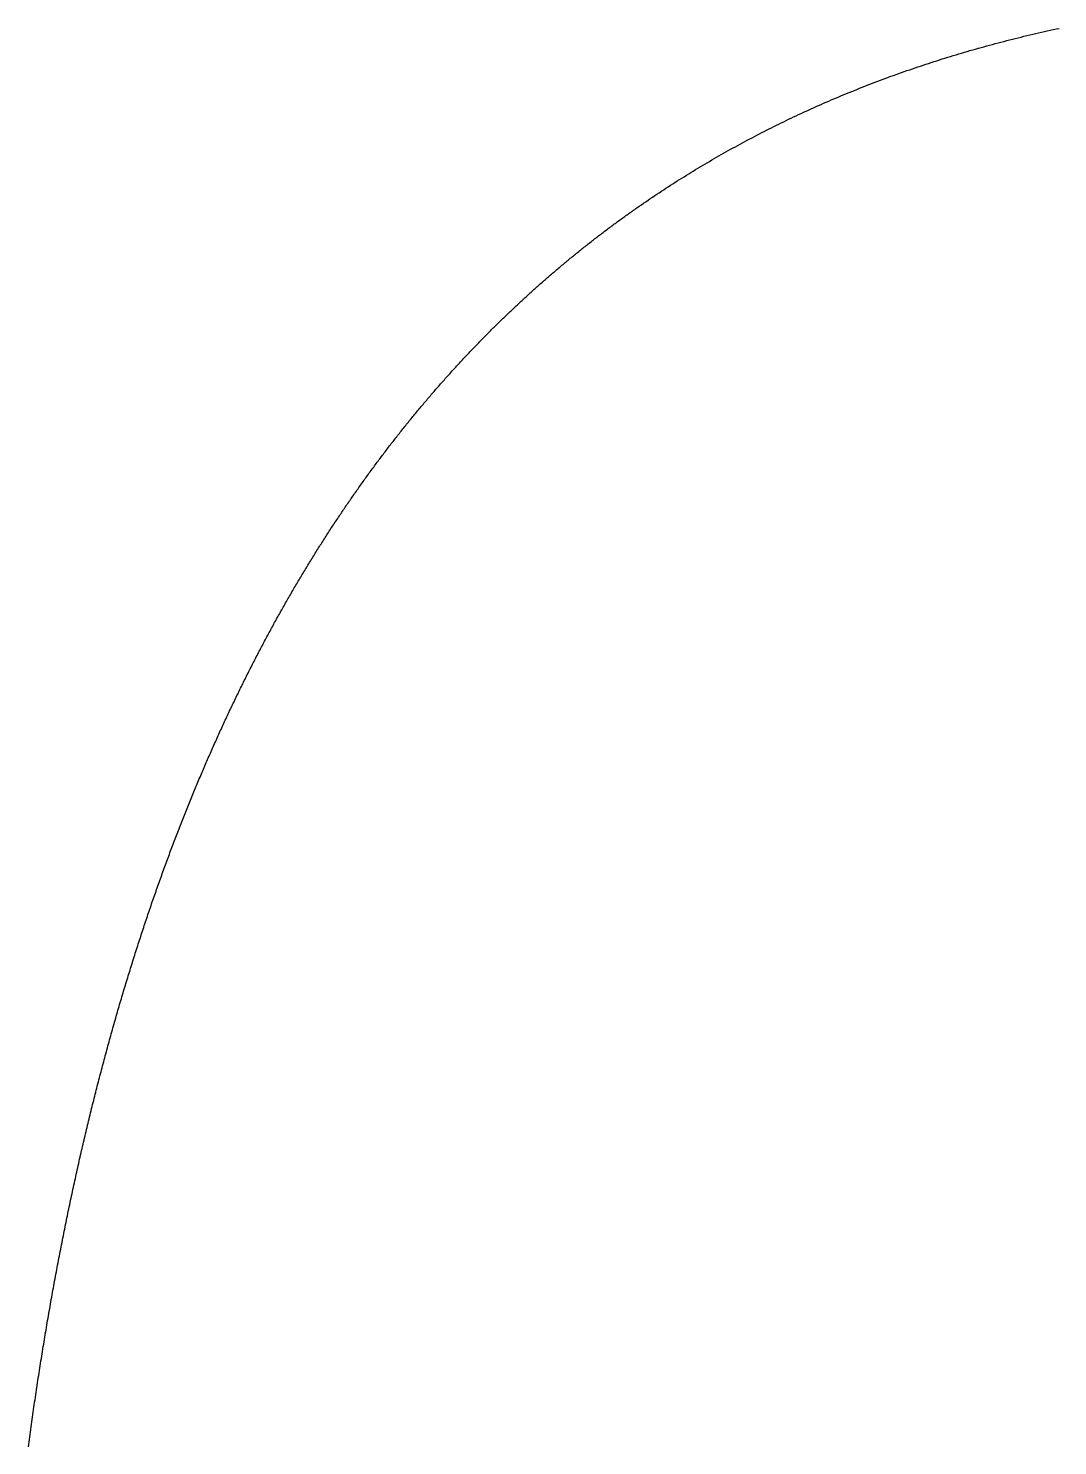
# Model space of a CAD drawing. Extents: x -14 to 314, y -178 to 13.
# Drawn here: x -13.77 to -1.62, y -130.62 to -113.89 of the extents above; entities that cross this region are included whole.
import ezdxf

# ---------------------------------------------------------------- set-up
doc = ezdxf.new("R2010")
doc.units = 0
doc.layers.add('BLACK', color=7, linetype='CONTINUOUS')

msp = doc.modelspace()

# ---------------------------------------------------------------- linework, layer by layer
at = {"layer": 'BLACK', "linetype": 'CONTINUOUS'}
for p, q in [((-1.779704, -113.927775), (-1.745046, -113.920024)), ((-1.745046, -113.920024), (-1.710324, -113.912339)), ((-1.710324, -113.912339), (-1.675536, -113.904722)), ((-1.675536, -113.904722), (-1.640682, -113.897173)), ((-1.640682, -113.897173), (-1.605763, -113.889692)), ((-2.459414, -114.096855), (-2.426026, -114.087769)), ((-2.426026, -114.087769), (-2.392577, -114.07875)), ((-2.392577, -114.07875), (-2.359065, -114.069797)), ((-2.359065, -114.069797), (-2.325491, -114.060911)), ((-2.325491, -114.060911), (-2.291854, -114.05209)), ((-2.291854, -114.05209), (-2.258155, -114.043336)), ((-2.258155, -114.043336), (-2.224393, -114.034648)), ((-2.224393, -114.034648), (-2.190568, -114.026027)), ((-2.190568, -114.026027), (-2.15668, -114.017472)), ((-2.15668, -114.017472), (-2.122729, -114.008983)), ((-2.122729, -114.008983), (-2.088714, -114.000561)), ((-2.088714, -114.000561), (-2.054636, -113.992206)), ((-2.054636, -113.992206), (-2.020494, -113.983918)), ((-2.020494, -113.983918), (-1.986289, -113.975697)), ((-1.986289, -113.975697), (-1.952019, -113.967542)), ((-1.952019, -113.967542), (-1.917685, -113.959454)), ((-1.917685, -113.959454), (-1.883287, -113.951434)), ((-1.883287, -113.951434), (-1.848824, -113.94348)), ((-1.848824, -113.94348), (-1.814296, -113.935594)), ((-1.814296, -113.935594), (-1.779704, -113.927775)), ((-3.017678, -114.261357), (-2.98532, -114.251157)), ((-2.98532, -114.251157), (-2.952903, -114.241022)), ((-2.952903, -114.241022), (-2.920425, -114.230952)), ((-2.920425, -114.230952), (-2.887889, -114.220948)), ((-2.887889, -114.220948), (-2.855292, -114.211009)), ((-2.855292, -114.211009), (-2.822636, -114.201135)), ((-2.822636, -114.201135), (-2.789919, -114.191327)), ((-2.789919, -114.191327), (-2.757142, -114.181584)), ((-2.757142, -114.181584), (-2.724305, -114.171907)), ((-2.724305, -114.171907), (-2.691407, -114.162296)), ((-2.691407, -114.162296), (-2.658449, -114.15275)), ((-2.658449, -114.15275), (-2.625429, -114.143269)), ((-2.625429, -114.143269), (-2.592349, -114.133855)), ((-2.592349, -114.133855), (-2.559207, -114.124506)), ((-2.559207, -114.124506), (-2.526005, -114.115223)), ((-2.526005, -114.115223), (-2.49274, -114.106006)), ((-2.49274, -114.106006), (-2.459414, -114.096855)), ((-3.527464, -114.43339), (-3.496034, -114.422152)), ((-3.496034, -114.422152), (-3.464548, -114.410979)), ((-3.464548, -114.410979), (-3.433005, -114.39987)), ((-3.433005, -114.39987), (-3.401405, -114.388826)), ((-3.401405, -114.388826), (-3.369747, -114.377847)), ((-3.369747, -114.377847), (-3.338031, -114.366933)), ((-3.338031, -114.366933), (-3.306258, -114.356083)), ((-3.306258, -114.356083), (-3.274427, -114.345298)), ((-3.274427, -114.345298), (-3.242538, -114.334578)), ((-3.242538, -114.334578), (-3.210591, -114.323923)), ((-3.210591, -114.323923), (-3.178585, -114.313333)), ((-3.178585, -114.313333), (-3.146521, -114.302808)), ((-3.146521, -114.302808), (-3.114399, -114.292347)), ((-3.114399, -114.292347), (-3.082218, -114.281952)), ((-3.082218, -114.281952), (-3.049978, -114.271622)), ((-3.049978, -114.271622), (-3.017678, -114.261357)), ((-3.961569, -114.597485), (-3.930922, -114.585346)), ((-3.930922, -114.585346), (-3.900221, -114.573271)), ((-3.900221, -114.573271), (-3.869465, -114.56126)), ((-3.869465, -114.56126), (-3.838653, -114.549313)), ((-3.838653, -114.549313), (-3.807786, -114.537431)), ((-3.807786, -114.537431), (-3.776863, -114.525613)), ((-3.776863, -114.525613), (-3.745884, -114.51386)), ((-3.745884, -114.51386), (-3.71485, -114.502171)), ((-3.71485, -114.502171), (-3.68376, -114.490546)), ((-3.68376, -114.490546), (-3.652613, -114.478986)), ((-3.652613, -114.478986), (-3.621411, -114.46749)), ((-3.621411, -114.46749), (-3.590152, -114.456059)), ((-3.590152, -114.456059), (-3.558836, -114.444692)), ((-3.558836, -114.444692), (-3.527464, -114.43339)), ((-4.355027, -114.761139), (-4.325084, -114.748165)), ((-4.325084, -114.748165), (-4.295087, -114.735256)), ((-4.295087, -114.735256), (-4.265037, -114.722411)), ((-4.265037, -114.722411), (-4.234933, -114.709629)), ((-4.234933, -114.709629), (-4.204776, -114.696912)), ((-4.204776, -114.696912), (-4.174564, -114.684259)), ((-4.174564, -114.684259), (-4.144299, -114.67167)), ((-4.144299, -114.67167), (-4.11398, -114.659146)), ((-4.11398, -114.659146), (-4.083607, -114.646685)), ((-4.083607, -114.646685), (-4.053179, -114.634289)), ((-4.053179, -114.634289), (-4.022697, -114.621957)), ((-4.022697, -114.621957), (-3.99216, -114.609689)), ((-3.99216, -114.609689), (-3.961569, -114.597485)), ((-4.739505, -114.93563), (-4.710242, -114.921823)), ((-4.710242, -114.921823), (-4.680928, -114.90808)), ((-4.680928, -114.90808), (-4.651562, -114.894401)), ((-4.651562, -114.894401), (-4.622144, -114.880786)), ((-4.622144, -114.880786), (-4.592674, -114.867236)), ((-4.592674, -114.867236), (-4.563152, -114.853749)), ((-4.563152, -114.853749), (-4.533577, -114.840327)), ((-4.533577, -114.840327), (-4.503951, -114.826969)), ((-4.503951, -114.826969), (-4.474271, -114.813675)), ((-4.474271, -114.813675), (-4.44454, -114.800445)), ((-4.44454, -114.800445), (-4.414755, -114.787279)), ((-4.414755, -114.787279), (-4.384918, -114.774177)), ((-4.384918, -114.774177), (-4.355027, -114.761139)), ((-5.086679, -115.106318), (-5.058026, -115.09174)), ((-5.058026, -115.09174), (-5.029323, -115.077228)), ((-5.029323, -115.077228), (-5.000569, -115.062779)), ((-5.000569, -115.062779), (-4.971765, -115.048395)), ((-4.971765, -115.048395), (-4.942911, -115.034074)), ((-4.942911, -115.034074), (-4.914006, -115.019818)), ((-4.914006, -115.019818), (-4.88505, -115.005626)), ((-4.88505, -115.005626), (-4.856043, -114.991499)), ((-4.856043, -114.991499), (-4.826985, -114.977435)), ((-4.826985, -114.977435), (-4.797877, -114.963436)), ((-4.797877, -114.963436), (-4.768717, -114.949501)), ((-4.768717, -114.949501), (-4.739505, -114.93563)), ((-5.398588, -115.270912), (-5.370478, -115.255627)), ((-5.370478, -115.255627), (-5.34232, -115.240406)), ((-5.34232, -115.240406), (-5.314113, -115.22525)), ((-5.314113, -115.22525), (-5.285857, -115.210158)), ((-5.285857, -115.210158), (-5.257552, -115.195131)), ((-5.257552, -115.195131), (-5.229197, -115.180168)), ((-5.229197, -115.180168), (-5.200793, -115.165269)), ((-5.200793, -115.165269), (-5.172339, -115.150435)), ((-5.172339, -115.150435), (-5.143835, -115.135665)), ((-5.143835, -115.135665), (-5.115282, -115.120959)), ((-5.115282, -115.120959), (-5.086679, -115.106318)), ((-5.704595, -115.443314), (-5.677016, -115.427317)), ((-5.677016, -115.427317), (-5.64939, -115.411385)), ((-5.64939, -115.411385), (-5.621715, -115.395519)), ((-5.621715, -115.395519), (-5.593993, -115.379716)), ((-5.593993, -115.379716), (-5.566223, -115.363979)), ((-5.566223, -115.363979), (-5.538405, -115.348306)), ((-5.538405, -115.348306), (-5.510538, -115.332698)), ((-5.510538, -115.332698), (-5.482623, -115.317155)), ((-5.482623, -115.317155), (-5.45466, -115.301676)), ((-5.45466, -115.301676), (-5.426648, -115.286262)), ((-5.426648, -115.286262), (-5.398588, -115.270912)), ((-5.977786, -115.606854), (-5.950678, -115.590206)), ((-5.950678, -115.590206), (-5.923523, -115.573625)), ((-5.923523, -115.573625), (-5.896322, -115.557108)), ((-5.896322, -115.557108), (-5.869074, -115.540657)), ((-5.869074, -115.540657), (-5.841778, -115.52427)), ((-5.841778, -115.52427), (-5.814436, -115.507949)), ((-5.814436, -115.507949), (-5.787047, -115.491693)), ((-5.787047, -115.491693), (-5.759611, -115.475501)), ((-5.759611, -115.475501), (-5.732127, -115.459375)), ((-5.732127, -115.459375), (-5.704595, -115.443314)), ((-6.246322, -115.776923), (-6.219675, -115.759621)), ((-6.219675, -115.759621), (-6.192982, -115.742384)), ((-6.192982, -115.742384), (-6.166244, -115.725214)), ((-6.166244, -115.725214), (-6.139459, -115.708109)), ((-6.139459, -115.708109), (-6.112629, -115.691069)), ((-6.112629, -115.691069), (-6.085753, -115.674095)), ((-6.085753, -115.674095), (-6.058831, -115.657187)), ((-6.058831, -115.657187), (-6.031862, -115.640344)), ((-6.031862, -115.640344), (-6.004847, -115.623566)), ((-6.004847, -115.623566), (-5.977786, -115.606854)), ((-6.484106, -115.935609), (-6.457865, -115.917713)), ((-6.457865, -115.917713), (-6.43158, -115.899883)), ((-6.43158, -115.899883), (-6.40525, -115.882119)), ((-6.40525, -115.882119), (-6.378875, -115.864421)), ((-6.378875, -115.864421), (-6.352455, -115.84679)), ((-6.352455, -115.84679), (-6.32599, -115.829224)), ((-6.32599, -115.829224), (-6.299479, -115.811724)), ((-6.299479, -115.811724), (-6.272923, -115.794291)), ((-6.272923, -115.794291), (-6.246322, -115.776923)), ((-6.718266, -116.099668), (-6.705351, -116.090412)), ((-6.705351, -116.090412), (-6.692425, -116.081173)), ((-6.692425, -116.081173), (-6.679488, -116.07195)), ((-6.679488, -116.07195), (-6.66654, -116.062744)), ((-6.66654, -116.062744), (-6.653581, -116.053555)), ((-6.653581, -116.053555), (-6.640611, -116.044382)), ((-6.640611, -116.044382), (-6.62763, -116.035226)), ((-6.62763, -116.035226), (-6.614638, -116.026087)), ((-6.614638, -116.026087), (-6.601635, -116.016964)), ((-6.601635, -116.016964), (-6.58862, -116.007858)), ((-6.58862, -116.007858), (-6.562559, -115.989696)), ((-6.562559, -115.989696), (-6.536452, -115.971601)), ((-6.536452, -115.971601), (-6.510301, -115.953572)), ((-6.510301, -115.953572), (-6.484106, -115.935609)), ((-6.948865, -116.269148), (-6.936146, -116.25959)), ((-6.936146, -116.25959), (-6.923417, -116.250048)), ((-6.923417, -116.250048), (-6.910676, -116.240523)), ((-6.910676, -116.240523), (-6.897925, -116.231015)), ((-6.897925, -116.231015), (-6.885163, -116.221524)), ((-6.885163, -116.221524), (-6.87239, -116.212049)), ((-6.87239, -116.212049), (-6.859607, -116.202592)), ((-6.859607, -116.202592), (-6.846812, -116.193151)), ((-6.846812, -116.193151), (-6.834007, -116.183727)), ((-6.834007, -116.183727), (-6.82119, -116.17432)), ((-6.82119, -116.17432), (-6.808363, -116.16493)), ((-6.808363, -116.16493), (-6.795525, -116.155557)), ((-6.795525, -116.155557), (-6.782676, -116.1462)), ((-6.782676, -116.1462), (-6.769816, -116.13686)), ((-6.769816, -116.13686), (-6.756945, -116.127537)), ((-6.756945, -116.127537), (-6.744063, -116.118231)), ((-6.744063, -116.118231), (-6.73117, -116.108941)), ((-6.73117, -116.108941), (-6.718266, -116.099668)), ((-7.163436, -116.43424), (-7.1509, -116.424392)), ((-7.1509, -116.424392), (-7.138353, -116.414562)), ((-7.138353, -116.414562), (-7.125795, -116.404749)), ((-7.125795, -116.404749), (-7.113227, -116.394953)), ((-7.113227, -116.394953), (-7.100648, -116.385173)), ((-7.100648, -116.385173), (-7.088059, -116.375411)), ((-7.088059, -116.375411), (-7.075458, -116.365666)), ((-7.075458, -116.365666), (-7.062847, -116.355938)), ((-7.062847, -116.355938), (-7.050226, -116.346227)), ((-7.050226, -116.346227), (-7.037593, -116.336533)), ((-7.037593, -116.336533), (-7.02495, -116.326856)), ((-7.02495, -116.326856), (-7.012296, -116.317196)), ((-7.012296, -116.317196), (-6.999631, -116.307552)), ((-6.999631, -116.307552), (-6.986956, -116.297926)), ((-6.986956, -116.297926), (-6.97427, -116.288316)), ((-6.97427, -116.288316), (-6.961573, -116.278724)), ((-6.961573, -116.278724), (-6.948865, -116.269148)), ((-7.37493, -116.604265), (-7.362574, -116.594126)), ((-7.362574, -116.594126), (-7.350206, -116.584004)), ((-7.350206, -116.584004), (-7.337829, -116.5739)), ((-7.337829, -116.5739), (-7.325441, -116.563812)), ((-7.325441, -116.563812), (-7.313043, -116.553742)), ((-7.313043, -116.553742), (-7.300634, -116.543689)), ((-7.300634, -116.543689), (-7.288214, -116.533654)), ((-7.288214, -116.533654), (-7.275784, -116.523635)), ((-7.275784, -116.523635), (-7.263343, -116.513634)), ((-7.263343, -116.513634), (-7.250892, -116.503649)), ((-7.250892, -116.503649), (-7.23843, -116.493682)), ((-7.23843, -116.493682), (-7.225957, -116.483732)), ((-7.225957, -116.483732), (-7.213475, -116.4738)), ((-7.213475, -116.4738), (-7.200981, -116.463884)), ((-7.200981, -116.463884), (-7.188477, -116.453985)), ((-7.188477, -116.453985), (-7.175961, -116.444104)), ((-7.175961, -116.444104), (-7.163436, -116.43424)), ((-7.57121, -116.768845), (-7.559021, -116.758428)), ((-7.559021, -116.758428), (-7.546821, -116.748029)), ((-7.546821, -116.748029), (-7.534611, -116.737647)), ((-7.534611, -116.737647), (-7.52239, -116.727283)), ((-7.52239, -116.727283), (-7.51016, -116.716936)), ((-7.51016, -116.716936), (-7.497918, -116.706606)), ((-7.497918, -116.706606), (-7.485666, -116.696294)), ((-7.485666, -116.696294), (-7.473404, -116.685999)), ((-7.473404, -116.685999), (-7.461131, -116.675722)), ((-7.461131, -116.675722), (-7.448848, -116.665462)), ((-7.448848, -116.665462), (-7.436555, -116.655219)), ((-7.436555, -116.655219), (-7.424251, -116.644994)), ((-7.424251, -116.644994), (-7.411936, -116.634786)), ((-7.411936, -116.634786), (-7.399611, -116.624595)), ((-7.399611, -116.624595), (-7.387276, -116.614421)), ((-7.387276, -116.614421), (-7.37493, -116.604265)), ((-7.764836, -116.937893), (-7.752812, -116.927196)), ((-7.752812, -116.927196), (-7.740777, -116.916516)), ((-7.740777, -116.916516), (-7.728733, -116.905854)), ((-7.728733, -116.905854), (-7.716677, -116.895209)), ((-7.716677, -116.895209), (-7.704612, -116.884583)), ((-7.704612, -116.884583), (-7.692536, -116.873973)), ((-7.692536, -116.873973), (-7.68045, -116.863382)), ((-7.68045, -116.863382), (-7.668353, -116.852807)), ((-7.668353, -116.852807), (-7.656247, -116.842251)), ((-7.656247, -116.842251), (-7.644129, -116.831712)), ((-7.644129, -116.831712), (-7.632002, -116.82119)), ((-7.632002, -116.82119), (-7.619864, -116.810686)), ((-7.619864, -116.810686), (-7.607717, -116.8002)), ((-7.607717, -116.8002), (-7.595558, -116.78973)), ((-7.595558, -116.78973), (-7.58339, -116.779279)), ((-7.58339, -116.779279), (-7.57121, -116.768845)), ((-7.955838, -117.111462), (-7.943978, -117.100481)), ((-7.943978, -117.100481), (-7.932106, -117.089517)), ((-7.932106, -117.089517), (-7.920224, -117.078572)), ((-7.920224, -117.078572), (-7.908332, -117.067643)), ((-7.908332, -117.067643), (-7.896431, -117.056733)), ((-7.896431, -117.056733), (-7.884518, -117.045841)), ((-7.884518, -117.045841), (-7.872596, -117.034966)), ((-7.872596, -117.034966), (-7.860663, -117.024109)), ((-7.860663, -117.024109), (-7.848721, -117.013271)), ((-7.848721, -117.013271), (-7.836768, -117.002449)), ((-7.836768, -117.002449), (-7.824805, -116.991646)), ((-7.824805, -116.991646), (-7.812832, -116.98086)), ((-7.812832, -116.98086), (-7.800849, -116.970092)), ((-7.800849, -116.970092), (-7.788854, -116.959341)), ((-7.788854, -116.959341), (-7.776851, -116.948609)), ((-7.776851, -116.948609), (-7.764836, -116.937893)), ((-8.132545, -117.27834), (-8.120835, -117.267088)), ((-8.120835, -117.267088), (-8.109116, -117.255855)), ((-8.109116, -117.255855), (-8.097385, -117.24464)), ((-8.097385, -117.24464), (-8.085645, -117.233443)), ((-8.085645, -117.233443), (-8.073895, -117.222264)), ((-8.073895, -117.222264), (-8.062135, -117.211103)), ((-8.062135, -117.211103), (-8.050364, -117.19996)), ((-8.050364, -117.19996), (-8.038584, -117.188835)), ((-8.038584, -117.188835), (-8.026794, -117.177728)), ((-8.026794, -117.177728), (-8.014993, -117.166639)), ((-8.014993, -117.166639), (-8.003182, -117.155568)), ((-8.003182, -117.155568), (-7.991362, -117.144515)), ((-7.991362, -117.144515), (-7.979531, -117.133479)), ((-7.979531, -117.133479), (-7.96769, -117.122462)), ((-7.96769, -117.122462), (-7.955838, -117.111462)), ((-8.295432, -117.437763), (-8.283861, -117.426257)), ((-8.283861, -117.426257), (-8.272282, -117.41477)), ((-8.272282, -117.41477), (-8.260692, -117.4033)), ((-8.260692, -117.4033), (-8.249093, -117.391849)), ((-8.249093, -117.391849), (-8.237482, -117.380416)), ((-8.237482, -117.380416), (-8.225863, -117.369002)), ((-8.225863, -117.369002), (-8.214233, -117.357605)), ((-8.214233, -117.357605), (-8.202594, -117.346227)), ((-8.202594, -117.346227), (-8.190944, -117.334867)), ((-8.190944, -117.334867), (-8.179284, -117.323526)), ((-8.179284, -117.323526), (-8.167614, -117.312201)), ((-8.167614, -117.312201), (-8.155935, -117.300896)), ((-8.155935, -117.300896), (-8.144245, -117.289608)), ((-8.144245, -117.289608), (-8.132545, -117.27834)), ((-8.467784, -117.612556), (-8.456364, -117.600775)), ((-8.456364, -117.600775), (-8.444933, -117.589011)), ((-8.444933, -117.589011), (-8.433493, -117.577266)), ((-8.433493, -117.577266), (-8.422042, -117.565539)), ((-8.422042, -117.565539), (-8.410582, -117.553832)), ((-8.410582, -117.553832), (-8.399111, -117.542141)), ((-8.399111, -117.542141), (-8.387631, -117.530471)), ((-8.387631, -117.530471), (-8.37614, -117.518817)), ((-8.37614, -117.518817), (-8.364641, -117.507184)), ((-8.364641, -117.507184), (-8.35313, -117.495567)), ((-8.35313, -117.495567), (-8.341611, -117.48397)), ((-8.341611, -117.48397), (-8.33008, -117.47239)), ((-8.33008, -117.47239), (-8.318541, -117.46083)), ((-8.318541, -117.46083), (-8.306991, -117.449287)), ((-8.306991, -117.449287), (-8.295432, -117.437763)), ((-8.626639, -117.77946), (-8.615357, -117.767418)), ((-8.615357, -117.767418), (-8.604063, -117.755393)), ((-8.604063, -117.755393), (-8.592762, -117.743388)), ((-8.592762, -117.743388), (-8.581449, -117.7314)), ((-8.581449, -117.7314), (-8.570127, -117.719433)), ((-8.570127, -117.719433), (-8.558795, -117.707482)), ((-8.558795, -117.707482), (-8.547454, -117.695552)), ((-8.547454, -117.695552), (-8.536101, -117.683639)), ((-8.536101, -117.683639), (-8.524741, -117.671746)), ((-8.524741, -117.671746), (-8.513368, -117.65987)), ((-8.513368, -117.65987), (-8.501988, -117.648015)), ((-8.501988, -117.648015), (-8.490596, -117.636176)), ((-8.490596, -117.636176), (-8.479196, -117.624358)), ((-8.479196, -117.624358), (-8.467784, -117.612556)), ((-8.772422, -117.937738), (-8.761266, -117.925448)), ((-8.761266, -117.925448), (-8.750102, -117.913179)), ((-8.750102, -117.913179), (-8.738926, -117.900928)), ((-8.738926, -117.900928), (-8.727742, -117.888697)), ((-8.727742, -117.888697), (-8.716547, -117.876483)), ((-8.716547, -117.876483), (-8.705344, -117.86429)), ((-8.705344, -117.86429), (-8.694129, -117.852115)), ((-8.694129, -117.852115), (-8.682906, -117.839959)), ((-8.682906, -117.839959), (-8.671671, -117.827821)), ((-8.671671, -117.827821), (-8.660429, -117.815704)), ((-8.660429, -117.815704), (-8.649175, -117.803603)), ((-8.649175, -117.803603), (-8.637912, -117.791523)), ((-8.637912, -117.791523), (-8.626639, -117.77946)), ((-8.92757, -118.111781), (-8.916551, -118.099224)), ((-8.916551, -118.099224), (-8.905523, -118.086688)), ((-8.905523, -118.086688), (-8.894484, -118.074169)), ((-8.894484, -118.074169), (-8.883437, -118.061672)), ((-8.883437, -118.061672), (-8.872379, -118.049191)), ((-8.872379, -118.049191), (-8.861312, -118.036732)), ((-8.861312, -118.036732), (-8.850234, -118.02429)), ((-8.850234, -118.02429), (-8.839148, -118.011869)), ((-8.839148, -118.011869), (-8.828051, -117.999465)), ((-8.828051, -117.999465), (-8.816945, -117.987082)), ((-8.816945, -117.987082), (-8.805828, -117.974717)), ((-8.805828, -117.974717), (-8.794703, -117.962372)), ((-8.794703, -117.962372), (-8.783567, -117.950044)), ((-8.783567, -117.950044), (-8.772422, -117.937738)), ((-9.069927, -118.276769), (-9.059036, -118.263962)), ((-9.059036, -118.263962), (-9.048133, -118.251173)), ((-9.048133, -118.251173), (-9.037222, -118.238405)), ((-9.037222, -118.238405), (-9.0263, -118.225654)), ((-9.0263, -118.225654), (-9.015369, -118.212925)), ((-9.015369, -118.212925), (-9.004427, -118.200213)), ((-9.004427, -118.200213), (-8.993478, -118.187523)), ((-8.993478, -118.187523), (-8.982517, -118.17485)), ((-8.982517, -118.17485), (-8.971547, -118.162198)), ((-8.971547, -118.162198), (-8.960567, -118.149564)), ((-8.960567, -118.149564), (-8.949578, -118.136951)), ((-8.949578, -118.136951), (-8.938578, -118.124356)), ((-8.938578, -118.124356), (-8.92757, -118.111781)), ((-9.210647, -118.445052), (-9.19988, -118.431988)), ((-9.19988, -118.431988), (-9.189104, -118.418946)), ((-9.189104, -118.418946), (-9.178318, -118.405922)), ((-9.178318, -118.405922), (-9.167523, -118.39292)), ((-9.167523, -118.39292), (-9.156717, -118.379935)), ((-9.156717, -118.379935), (-9.145903, -118.366971)), ((-9.145903, -118.366971), (-9.135078, -118.354026)), ((-9.135078, -118.354026), (-9.124244, -118.341102)), ((-9.124244, -118.341102), (-9.1134, -118.328195)), ((-9.1134, -118.328195), (-9.102547, -118.31531)), ((-9.102547, -118.31531), (-9.091683, -118.302443)), ((-9.091683, -118.302443), (-9.080811, -118.289597)), ((-9.080811, -118.289597), (-9.069927, -118.276769)), ((-9.349731, -118.616668), (-9.339091, -118.603349)), ((-9.339091, -118.603349), (-9.32844, -118.590047)), ((-9.32844, -118.590047), (-9.31778, -118.576767)), ((-9.31778, -118.576767), (-9.30711, -118.563505)), ((-9.30711, -118.563505), (-9.296431, -118.550265)), ((-9.296431, -118.550265), (-9.285741, -118.537043)), ((-9.285741, -118.537043), (-9.275043, -118.523843)), ((-9.275043, -118.523843), (-9.264334, -118.51066)), ((-9.264334, -118.51066), (-9.253616, -118.4975)), ((-9.253616, -118.4975), (-9.242888, -118.484357)), ((-9.242888, -118.484357), (-9.232151, -118.471236)), ((-9.232151, -118.471236), (-9.221403, -118.458133)), ((-9.221403, -118.458133), (-9.210647, -118.445052)), ((-9.47667, -118.778082), (-9.466146, -118.764521)), ((-9.466146, -118.764521), (-9.45561, -118.750978)), ((-9.45561, -118.750978), (-9.445067, -118.737458)), ((-9.445067, -118.737458), (-9.434512, -118.723955)), ((-9.434512, -118.723955), (-9.423949, -118.710475)), ((-9.423949, -118.710475), (-9.413374, -118.697013)), ((-9.413374, -118.697013), (-9.402792, -118.683573)), ((-9.402792, -118.683573), (-9.392199, -118.670151)), ((-9.392199, -118.670151), (-9.381597, -118.656752)), ((-9.381597, -118.656752), (-9.370984, -118.64337)), ((-9.370984, -118.64337), (-9.360363, -118.63001)), ((-9.360363, -118.63001), (-9.349731, -118.616668)), ((-9.602223, -118.942409), (-9.591814, -118.928604)), ((-9.591814, -118.928604), (-9.581394, -118.914817)), ((-9.581394, -118.914817), (-9.570966, -118.901053)), ((-9.570966, -118.901053), (-9.560526, -118.887307)), ((-9.560526, -118.887307), (-9.550079, -118.873584)), ((-9.550079, -118.873584), (-9.53962, -118.859879)), ((-9.53962, -118.859879), (-9.529153, -118.846196)), ((-9.529153, -118.846196), (-9.518675, -118.832532)), ((-9.518675, -118.832532), (-9.508189, -118.81889)), ((-9.508189, -118.81889), (-9.497692, -118.805266)), ((-9.497692, -118.805266), (-9.487187, -118.791665)), ((-9.487187, -118.791665), (-9.47667, -118.778082)), ((-9.726389, -119.109685), (-9.716096, -119.095633)), ((-9.716096, -119.095633), (-9.705791, -119.081599)), ((-9.705791, -119.081599), (-9.695479, -119.067589)), ((-9.695479, -119.067589), (-9.685154, -119.053596)), ((-9.685154, -119.053596), (-9.674823, -119.039627)), ((-9.674823, -119.039627), (-9.664479, -119.025676)), ((-9.664479, -119.025676), (-9.654128, -119.011748)), ((-9.654128, -119.011748), (-9.643766, -118.997838)), ((-9.643766, -118.997838), (-9.633395, -118.983951)), ((-9.633395, -118.983951), (-9.623013, -118.970082)), ((-9.623013, -118.970082), (-9.612624, -118.956237)), ((-9.612624, -118.956237), (-9.602223, -118.942409)), ((-9.84917, -119.279947), (-9.838993, -119.265645)), ((-9.838993, -119.265645), (-9.828803, -119.251361)), ((-9.828803, -119.251361), (-9.818606, -119.237101)), ((-9.818606, -119.237101), (-9.808397, -119.222859)), ((-9.808397, -119.222859), (-9.798181, -119.208641)), ((-9.798181, -119.208641), (-9.787953, -119.194441)), ((-9.787953, -119.194441), (-9.777717, -119.180264)), ((-9.777717, -119.180264), (-9.76747, -119.166106)), ((-9.76747, -119.166106), (-9.757215, -119.151971)), ((-9.757215, -119.151971), (-9.746949, -119.137854)), ((-9.746949, -119.137854), (-9.736675, -119.12376)), ((-9.736675, -119.12376), (-9.726389, -119.109685)), ((-9.970566, -119.453233), (-9.960503, -119.438678)), ((-9.960503, -119.438678), (-9.950429, -119.42414)), ((-9.950429, -119.42414), (-9.940348, -119.409628)), ((-9.940348, -119.409628), (-9.930255, -119.395133)), ((-9.930255, -119.395133), (-9.920154, -119.380662)), ((-9.920154, -119.380662), (-9.910041, -119.36621)), ((-9.910041, -119.36621), (-9.899921, -119.351782)), ((-9.899921, -119.351782), (-9.889789, -119.337371)), ((-9.889789, -119.337371), (-9.87965, -119.322985)), ((-9.87965, -119.322985), (-9.869499, -119.308617)), ((-9.869499, -119.308617), (-9.859341, -119.294273)), ((-9.859341, -119.294273), (-9.84917, -119.279947)), ((-10.080627, -119.614769), (-10.070669, -119.599975)), ((-10.070669, -119.599975), (-10.060703, -119.585206)), ((-10.060703, -119.585206), (-10.050725, -119.570455)), ((-10.050725, -119.570455), (-10.04074, -119.555729)), ((-10.04074, -119.555729), (-10.030743, -119.541022)), ((-10.030743, -119.541022), (-10.020739, -119.526338)), ((-10.020739, -119.526338), (-10.010722, -119.511673)), ((-10.010722, -119.511673), (-10.000699, -119.497033)), ((-10.000699, -119.497033), (-9.990663, -119.482411)), ((-9.990663, -119.482411), (-9.98062, -119.467813)), ((-9.98062, -119.467813), (-9.970566, -119.453233)), ((-10.189519, -119.778904), (-10.179669, -119.763876)), ((-10.179669, -119.763876), (-10.169807, -119.748866)), ((-10.169807, -119.748866), (-10.159938, -119.733881)), ((-10.159938, -119.733881), (-10.150056, -119.718915)), ((-10.150056, -119.718915), (-10.140168, -119.703973)), ((-10.140168, -119.703973), (-10.130267, -119.68905)), ((-10.130267, -119.68905), (-10.120359, -119.674152)), ((-10.120359, -119.674152), (-10.11044, -119.659272)), ((-10.11044, -119.659272), (-10.100512, -119.644417)), ((-10.100512, -119.644417), (-10.090573, -119.629581)), ((-10.090573, -119.629581), (-10.080627, -119.614769)), ((-10.297243, -119.945677), (-10.287497, -119.930405)), ((-10.287497, -119.930405), (-10.277744, -119.915158)), ((-10.277744, -119.915158), (-10.267979, -119.899929)), ((-10.267979, -119.899929), (-10.258207, -119.884726)), ((-10.258207, -119.884726), (-10.248422, -119.869542)), ((-10.248422, -119.869542), (-10.23863, -119.854383)), ((-10.23863, -119.854383), (-10.228826, -119.839242)), ((-10.228826, -119.839242), (-10.219015, -119.824126)), ((-10.219015, -119.824126), (-10.209192, -119.809029)), ((-10.209192, -119.809029), (-10.199361, -119.793958)), ((-10.199361, -119.793958), (-10.189519, -119.778904)), ((-10.403793, -120.115112), (-10.394156, -120.099599)), ((-10.394156, -120.099599), (-10.384508, -120.084105)), ((-10.384508, -120.084105), (-10.374851, -120.068637)), ((-10.374851, -120.068637), (-10.365183, -120.053188)), ((-10.365183, -120.053188), (-10.355508, -120.037764)), ((-10.355508, -120.037764), (-10.34582, -120.022359)), ((-10.34582, -120.022359), (-10.336125, -120.00698)), ((-10.336125, -120.00698), (-10.326418, -119.99162)), ((-10.326418, -119.99162), (-10.316703, -119.976285)), ((-10.316703, -119.976285), (-10.306977, -119.960968)), ((-10.306977, -119.960968), (-10.297243, -119.945677)), ((-10.509169, -120.287247), (-10.499637, -120.271485)), ((-10.499637, -120.271485), (-10.490098, -120.255748)), ((-10.490098, -120.255748), (-10.480546, -120.24003)), ((-10.480546, -120.24003), (-10.470987, -120.224339)), ((-10.470987, -120.224339), (-10.461416, -120.208666)), ((-10.461416, -120.208666), (-10.451838, -120.19302)), ((-10.451838, -120.19302), (-10.442248, -120.177392)), ((-10.442248, -120.177392), (-10.43265, -120.16179)), ((-10.43265, -120.16179), (-10.42304, -120.146207)), ((-10.42304, -120.146207), (-10.413422, -120.13065)), ((-10.413422, -120.13065), (-10.403793, -120.115112)), ((-10.613364, -120.462109), (-10.603941, -120.446101)), ((-10.603941, -120.446101), (-10.594507, -120.430111)), ((-10.594507, -120.430111), (-10.585065, -120.414148)), ((-10.585065, -120.414148), (-10.575611, -120.398204)), ((-10.575611, -120.398204), (-10.56615, -120.382287)), ((-10.56615, -120.382287), (-10.556676, -120.366388)), ((-10.556676, -120.366388), (-10.547195, -120.350517)), ((-10.547195, -120.350517), (-10.537702, -120.334663)), ((-10.537702, -120.334663), (-10.528202, -120.318837)), ((-10.528202, -120.318837), (-10.518689, -120.303029)), ((-10.518689, -120.303029), (-10.509169, -120.287247)), ((-10.707059, -120.623473), (-10.697735, -120.607235)), ((-10.697735, -120.607235), (-10.688399, -120.591016)), ((-10.688399, -120.591016), (-10.679055, -120.574825)), ((-10.679055, -120.574825), (-10.669699, -120.558652)), ((-10.669699, -120.558652), (-10.660335, -120.542506)), ((-10.660335, -120.542506), (-10.65096, -120.526379)), ((-10.65096, -120.526379), (-10.641576, -120.510279)), ((-10.641576, -120.510279), (-10.632181, -120.494198)), ((-10.632181, -120.494198), (-10.622779, -120.478144)), ((-10.622779, -120.478144), (-10.613364, -120.462109)), ((-10.799772, -120.787146), (-10.790546, -120.770676)), ((-10.790546, -120.770676), (-10.781308, -120.754225)), ((-10.781308, -120.754225), (-10.772063, -120.737802)), ((-10.772063, -120.737802), (-10.762805, -120.721398)), ((-10.762805, -120.721398), (-10.75354, -120.705021)), ((-10.75354, -120.705021), (-10.744262, -120.688663)), ((-10.744262, -120.688663), (-10.734978, -120.672333)), ((-10.734978, -120.672333), (-10.725681, -120.656022)), ((-10.725681, -120.656022), (-10.716376, -120.639738)), ((-10.716376, -120.639738), (-10.707059, -120.623473)), ((-10.891498, -120.953153), (-10.882371, -120.936449)), ((-10.882371, -120.936449), (-10.873232, -120.919763)), ((-10.873232, -120.919763), (-10.864085, -120.903106)), ((-10.864085, -120.903106), (-10.854926, -120.886468)), ((-10.854926, -120.886468), (-10.84576, -120.869858)), ((-10.84576, -120.869858), (-10.836581, -120.853267)), ((-10.836581, -120.853267), (-10.827395, -120.836704)), ((-10.827395, -120.836704), (-10.818196, -120.820159)), ((-10.818196, -120.820159), (-10.80899, -120.803643)), ((-10.80899, -120.803643), (-10.799772, -120.787146)), ((-10.982233, -121.121521), (-10.973205, -121.104579)), ((-10.973205, -121.104579), (-10.964165, -121.087657)), ((-10.964165, -121.087657), (-10.955118, -121.070763)), ((-10.955118, -121.070763), (-10.946058, -121.053889)), ((-10.946058, -121.053889), (-10.936991, -121.037042)), ((-10.936991, -121.037042), (-10.927911, -121.020215)), ((-10.927911, -121.020215), (-10.918824, -121.003416)), ((-10.918824, -121.003416), (-10.909724, -120.986637)), ((-10.909724, -120.986637), (-10.900617, -120.969885)), ((-10.900617, -120.969885), (-10.891498, -120.953153)), ((-11.071971, -121.292276), (-11.063043, -121.275094)), ((-11.063043, -121.275094), (-11.054103, -121.257932)), ((-11.054103, -121.257932), (-11.045155, -121.240799)), ((-11.045155, -121.240799), (-11.036195, -121.223686)), ((-11.036195, -121.223686), (-11.027228, -121.2066)), ((-11.027228, -121.2066), (-11.018248, -121.189535)), ((-11.018248, -121.189535), (-11.00926, -121.172498)), ((-11.00926, -121.172498), (-11.00026, -121.15548)), ((-11.00026, -121.15548), (-10.991253, -121.138491)), ((-10.991253, -121.138491), (-10.982233, -121.121521)), ((-11.160707, -121.465445), (-11.15188, -121.448021)), ((-11.15188, -121.448021), (-11.14304, -121.430616)), ((-11.14304, -121.430616), (-11.134193, -121.413241)), ((-11.134193, -121.413241), (-11.125333, -121.395886)), ((-11.125333, -121.395886), (-11.116466, -121.378559)), ((-11.116466, -121.378559), (-11.107586, -121.361252)), ((-11.107586, -121.361252), (-11.098698, -121.343974)), ((-11.098698, -121.343974), (-11.089798, -121.326716)), ((-11.089798, -121.326716), (-11.080891, -121.309486)), ((-11.080891, -121.309486), (-11.071971, -121.292276)), ((-11.239709, -121.623386), (-11.230971, -121.605736)), ((-11.230971, -121.605736), (-11.222224, -121.588116)), ((-11.222224, -121.588116), (-11.213465, -121.570516)), ((-11.213465, -121.570516), (-11.204699, -121.552945)), ((-11.204699, -121.552945), (-11.19592, -121.535394)), ((-11.19592, -121.535394), (-11.187133, -121.517873)), ((-11.187133, -121.517873), (-11.178333, -121.50037)), ((-11.178333, -121.50037), (-11.169526, -121.482898)), ((-11.169526, -121.482898), (-11.160707, -121.465445)), ((-11.326526, -121.801216), (-11.317889, -121.783319)), ((-11.317889, -121.783319), (-11.309244, -121.765451)), ((-11.309244, -121.765451), (-11.300586, -121.747604)), ((-11.300586, -121.747604), (-11.291921, -121.729786)), ((-11.291921, -121.729786), (-11.283243, -121.711988)), ((-11.283243, -121.711988), (-11.274558, -121.69422)), ((-11.274558, -121.69422), (-11.26586, -121.676472)), ((-11.26586, -121.676472), (-11.257154, -121.658754)), ((-11.257154, -121.658754), (-11.248436, -121.641055)), ((-11.248436, -121.641055), (-11.239709, -121.623386)), ((-11.403788, -121.963393), (-11.395245, -121.945275)), ((-11.395245, -121.945275), (-11.38669, -121.927177)), ((-11.38669, -121.927177), (-11.378127, -121.90911)), ((-11.378127, -121.90911), (-11.369551, -121.891062)), ((-11.369551, -121.891062), (-11.360967, -121.873045)), ((-11.360967, -121.873045), (-11.352371, -121.855048)), ((-11.352371, -121.855048), (-11.343767, -121.837081)), ((-11.343767, -121.837081), (-11.33515, -121.819133)), ((-11.33515, -121.819133), (-11.326526, -121.801216)), ((-11.480222, -122.127615), (-11.471769, -122.109264)), ((-11.471769, -122.109264), (-11.463309, -122.090944)), ((-11.463309, -122.090944), (-11.454836, -122.072644)), ((-11.454836, -122.072644), (-11.446355, -122.054375)), ((-11.446355, -122.054375), (-11.437861, -122.036126)), ((-11.437861, -122.036126), (-11.429359, -122.017907)), ((-11.429359, -122.017907), (-11.420845, -121.999709)), ((-11.420845, -121.999709), (-11.412323, -121.981541)), ((-11.412323, -121.981541), (-11.403788, -121.963393)), ((-11.555817, -122.293893), (-11.54746, -122.275318)), ((-11.54746, -122.275318), (-11.53909, -122.256762)), ((-11.53909, -122.256762), (-11.530713, -122.238238)), ((-11.530713, -122.238238), (-11.522322, -122.219734)), ((-11.522322, -122.219734), (-11.513924, -122.201262)), ((-11.513924, -122.201262), (-11.505513, -122.182809)), ((-11.505513, -122.182809), (-11.497093, -122.164387)), ((-11.497093, -122.164387), (-11.488662, -122.145985)), ((-11.488662, -122.145985), (-11.480222, -122.127615)), ((-11.630573, -122.462259), (-11.622308, -122.443445)), ((-11.622308, -122.443445), (-11.614034, -122.424664)), ((-11.614034, -122.424664), (-11.605748, -122.405902)), ((-11.605748, -122.405902), (-11.597453, -122.387172)), ((-11.597453, -122.387172), (-11.589146, -122.368463)), ((-11.589146, -122.368463), (-11.58083, -122.349784)), ((-11.58083, -122.349784), (-11.572502, -122.331126)), ((-11.572502, -122.331126), (-11.564166, -122.312499)), ((-11.564166, -122.312499), (-11.555817, -122.293893)), ((-11.70448, -122.632723), (-11.696311, -122.61368)), ((-11.696311, -122.61368), (-11.688129, -122.594658)), ((-11.688129, -122.594658), (-11.67994, -122.575668)), ((-11.67994, -122.575668), (-11.671737, -122.556699)), ((-11.671737, -122.556699), (-11.663526, -122.537761)), ((-11.663526, -122.537761), (-11.655302, -122.518843)), ((-11.655302, -122.518843), (-11.647071, -122.499958)), ((-11.647071, -122.499958), (-11.638826, -122.481092)), ((-11.638826, -122.481092), (-11.630573, -122.462259)), ((-11.777536, -122.805318), (-11.76946, -122.786032)), ((-11.76946, -122.786032), (-11.761376, -122.766779)), ((-11.761376, -122.766779), (-11.753278, -122.747547)), ((-11.753278, -122.747547), (-11.745173, -122.728346)), ((-11.745173, -122.728346), (-11.737054, -122.709167)), ((-11.737054, -122.709167), (-11.728928, -122.690019)), ((-11.728928, -122.690019), (-11.720788, -122.670892)), ((-11.720788, -122.670892), (-11.712641, -122.651797)), ((-11.712641, -122.651797), (-11.70448, -122.632723)), ((-11.841752, -122.960534), (-11.833761, -122.941036)), ((-11.833761, -122.941036), (-11.825762, -122.92157)), ((-11.825762, -122.92157), (-11.81775, -122.902125)), ((-11.81775, -122.902125), (-11.809729, -122.882713)), ((-11.809729, -122.882713), (-11.801696, -122.863321)), ((-11.801696, -122.863321), (-11.793654, -122.843962)), ((-11.793654, -122.843962), (-11.785599, -122.824624)), ((-11.785599, -122.824624), (-11.777536, -122.805318)), ((-11.913177, -123.137197), (-11.905285, -123.117463)), ((-11.905285, -123.117463), (-11.89738, -123.09775)), ((-11.89738, -123.09775), (-11.889466, -123.078069)), ((-11.889466, -123.078069), (-11.881539, -123.05841)), ((-11.881539, -123.05841), (-11.873604, -123.038784)), ((-11.873604, -123.038784), (-11.865656, -123.019178)), ((-11.865656, -123.019178), (-11.8577, -122.999606)), ((-11.8577, -122.999606), (-11.84973, -122.980054)), ((-11.84973, -122.980054), (-11.841752, -122.960534)), ((-11.975936, -123.296069), (-11.96813, -123.276119)), ((-11.96813, -123.276119), (-11.960311, -123.256188)), ((-11.960311, -123.256188), (-11.952484, -123.236292)), ((-11.952484, -123.236292), (-11.944643, -123.216416)), ((-11.944643, -123.216416), (-11.936794, -123.196574)), ((-11.936794, -123.196574), (-11.928932, -123.176752)), ((-11.928932, -123.176752), (-11.921061, -123.156964)), ((-11.921061, -123.156964), (-11.913177, -123.137197)), ((-12.045712, -123.476891), (-12.038001, -123.456687)), ((-12.038001, -123.456687), (-12.030282, -123.436517)), ((-12.030282, -123.436517), (-12.02255, -123.416368)), ((-12.02255, -123.416368), (-12.01481, -123.396253)), ((-12.01481, -123.396253), (-12.007056, -123.376159)), ((-12.007056, -123.376159), (-11.999293, -123.356099)), ((-11.999293, -123.356099), (-11.991517, -123.33606)), ((-11.991517, -123.33606), (-11.983733, -123.316054)), ((-11.983733, -123.316054), (-11.975936, -123.296069)), ((-12.106991, -123.63949), (-12.099368, -123.619065)), ((-12.099368, -123.619065), (-12.091737, -123.598674)), ((-12.091737, -123.598674), (-12.084092, -123.578305)), ((-12.084092, -123.578305), (-12.076439, -123.557969)), ((-12.076439, -123.557969), (-12.068772, -123.537655)), ((-12.068772, -123.537655), (-12.061097, -123.517375)), ((-12.061097, -123.517375), (-12.053409, -123.497116)), ((-12.053409, -123.497116), (-12.045712, -123.476891)), ((-12.167566, -123.803868), (-12.160032, -123.78322)), ((-12.160032, -123.78322), (-12.152489, -123.762606)), ((-12.152489, -123.762606), (-12.144932, -123.742014)), ((-12.144932, -123.742014), (-12.137367, -123.721456)), ((-12.137367, -123.721456), (-12.129788, -123.700919)), ((-12.129788, -123.700919), (-12.122201, -123.680417)), ((-12.122201, -123.680417), (-12.1146, -123.659937)), ((-12.1146, -123.659937), (-12.106991, -123.63949)), ((-12.227432, -123.970041), (-12.219987, -123.949168)), ((-12.219987, -123.949168), (-12.212532, -123.928329)), ((-12.212532, -123.928329), (-12.205065, -123.907512)), ((-12.205065, -123.907512), (-12.197588, -123.886729)), ((-12.197588, -123.886729), (-12.190098, -123.865969)), ((-12.190098, -123.865969), (-12.182599, -123.845243)), ((-12.182599, -123.845243), (-12.175087, -123.824538)), ((-12.175087, -123.824538), (-12.167566, -123.803868)), ((-12.286583, -124.138025), (-12.279228, -124.116924)), ((-12.279228, -124.116924), (-12.271863, -124.095859)), ((-12.271863, -124.095859), (-12.264485, -124.074815)), ((-12.264485, -124.074815), (-12.257097, -124.053806)), ((-12.257097, -124.053806), (-12.249697, -124.032819)), ((-12.249697, -124.032819), (-12.242287, -124.011867)), ((-12.242287, -124.011867), (-12.234864, -123.990936)), ((-12.234864, -123.990936), (-12.227432, -123.970041)), ((-12.345015, -124.307837), (-12.337749, -124.286506)), ((-12.337749, -124.286506), (-12.330475, -124.265212)), ((-12.330475, -124.265212), (-12.323187, -124.243939)), ((-12.323187, -124.243939), (-12.315889, -124.222702)), ((-12.315889, -124.222702), (-12.308579, -124.201486)), ((-12.308579, -124.201486), (-12.301259, -124.180306)), ((-12.301259, -124.180306), (-12.293926, -124.159148)), ((-12.293926, -124.159148), (-12.286583, -124.138025)), ((-12.40272, -124.479492), (-12.395546, -124.45793)), ((-12.395546, -124.45793), (-12.388362, -124.436405)), ((-12.388362, -124.436405), (-12.381165, -124.414901)), ((-12.381165, -124.414901), (-12.373959, -124.393433)), ((-12.373959, -124.393433), (-12.366738, -124.371987)), ((-12.366738, -124.371987), (-12.359509, -124.350577)), ((-12.359509, -124.350577), (-12.352267, -124.329189)), ((-12.352267, -124.329189), (-12.345015, -124.307837)), ((-12.452611, -124.631213), (-12.44552, -124.609454)), ((-12.44552, -124.609454), (-12.438414, -124.587717)), ((-12.438414, -124.587717), (-12.431299, -124.566017)), ((-12.431299, -124.566017), (-12.42417, -124.544338)), ((-12.42417, -124.544338), (-12.417033, -124.522696)), ((-12.417033, -124.522696), (-12.409881, -124.501076)), ((-12.409881, -124.501076), (-12.40272, -124.479492)), ((-12.508941, -124.806371), (-12.501941, -124.784377)), ((-12.501941, -124.784377), (-12.494928, -124.762404)), ((-12.494928, -124.762404), (-12.487905, -124.740469)), ((-12.487905, -124.740469), (-12.480868, -124.718556)), ((-12.480868, -124.718556), (-12.473823, -124.69668)), ((-12.473823, -124.69668), (-12.466763, -124.674826)), ((-12.466763, -124.674826), (-12.459694, -124.653008)), ((-12.459694, -124.653008), (-12.452611, -124.631213)), ((-12.564527, -124.983421), (-12.557621, -124.961189)), ((-12.557621, -124.961189), (-12.5507, -124.93898)), ((-12.5507, -124.93898), (-12.543771, -124.916808)), ((-12.543771, -124.916808), (-12.536827, -124.894658)), ((-12.536827, -124.894658), (-12.529874, -124.872546)), ((-12.529874, -124.872546), (-12.522907, -124.850455)), ((-12.522907, -124.850455), (-12.515931, -124.828402)), ((-12.515931, -124.828402), (-12.508941, -124.806371)), ((-12.612552, -125.139909), (-12.605726, -125.117461)), ((-12.605726, -125.117461), (-12.59889, -125.09505)), ((-12.59889, -125.09505), (-12.59204, -125.072661)), ((-12.59204, -125.072661), (-12.58518, -125.05031)), ((-12.58518, -125.05031), (-12.578307, -125.027981)), ((-12.578307, -125.027981), (-12.571424, -125.00569)), ((-12.571424, -125.00569), (-12.564527, -124.983421)), ((-12.666729, -125.320554), (-12.659997, -125.297863)), ((-12.659997, -125.297863), (-12.653256, -125.275211)), ((-12.653256, -125.275211), (-12.6465, -125.252581)), ((-12.6465, -125.252581), (-12.639735, -125.22999)), ((-12.639735, -125.22999), (-12.632956, -125.207421)), ((-12.632956, -125.207421), (-12.626167, -125.184889)), ((-12.626167, -125.184889), (-12.619364, -125.16238)), ((-12.619364, -125.16238), (-12.612552, -125.139909)), ((-12.713509, -125.480205), (-12.706863, -125.45731)), ((-12.706863, -125.45731), (-12.700203, -125.434437)), ((-12.700203, -125.434437), (-12.693533, -125.411603)), ((-12.693533, -125.411603), (-12.686849, -125.388791)), ((-12.686849, -125.388791), (-12.680155, -125.366017)), ((-12.680155, -125.366017), (-12.673447, -125.343266)), ((-12.673447, -125.343266), (-12.666729, -125.320554)), ((-12.759704, -125.641364), (-12.75314, -125.618245)), ((-12.75314, -125.618245), (-12.746566, -125.595166)), ((-12.746566, -125.595166), (-12.739978, -125.572109)), ((-12.739978, -125.572109), (-12.73338, -125.549091)), ((-12.73338, -125.549091), (-12.726767, -125.526096)), ((-12.726767, -125.526096), (-12.720145, -125.50314)), ((-12.720145, -125.50314), (-12.713509, -125.480205)), ((-12.805306, -125.804024), (-12.798829, -125.780697)), ((-12.798829, -125.780697), (-12.792337, -125.757393)), ((-12.792337, -125.757393), (-12.785836, -125.734129)), ((-12.785836, -125.734129), (-12.77932, -125.710887)), ((-12.77932, -125.710887), (-12.772794, -125.687685)), ((-12.772794, -125.687685), (-12.766254, -125.664505)), ((-12.766254, -125.664505), (-12.759704, -125.641364)), ((-12.850315, -125.968214), (-12.843921, -125.944661)), ((-12.843921, -125.944661), (-12.837516, -125.921148)), ((-12.837516, -125.921148), (-12.831098, -125.897657)), ((-12.831098, -125.897657), (-12.824669, -125.874206)), ((-12.824669, -125.874206), (-12.818226, -125.850778)), ((-12.818226, -125.850778), (-12.811774, -125.82739)), ((-12.811774, -125.82739), (-12.805306, -125.804024)), ((-12.901016, -126.157734), (-12.89472, -126.133929)), ((-12.89472, -126.133929), (-12.888414, -126.110165)), ((-12.888414, -126.110165), (-12.882094, -126.086424)), ((-12.882094, -126.086424), (-12.875764, -126.062722)), ((-12.875764, -126.062722), (-12.869419, -126.039044)), ((-12.869419, -126.039044), (-12.863064, -126.015405)), ((-12.863064, -126.015405), (-12.856694, -125.99179)), ((-12.856694, -125.99179), (-12.850315, -125.968214)), ((-12.94473, -126.325216), (-12.938523, -126.301199)), ((-12.938523, -126.301199), (-12.932302, -126.277204)), ((-12.932302, -126.277204), (-12.92607, -126.25325)), ((-12.92607, -126.25325), (-12.919824, -126.229319)), ((-12.919824, -126.229319), (-12.913568, -126.205429)), ((-12.913568, -126.205429), (-12.907297, -126.181561)), ((-12.907297, -126.181561), (-12.901016, -126.157734)), ((-12.981714, -126.470018), (-12.975582, -126.445808)), ((-12.975582, -126.445808), (-12.969436, -126.421623)), ((-12.969436, -126.421623), (-12.963279, -126.397478)), ((-12.963279, -126.397478), (-12.957108, -126.373356)), ((-12.957108, -126.373356), (-12.950926, -126.349275)), ((-12.950926, -126.349275), (-12.94473, -126.325216)), ((-13.024292, -126.640415), (-13.018246, -126.615972)), ((-13.018246, -126.615972), (-13.01219, -126.59157)), ((-13.01219, -126.59157), (-13.006119, -126.567192)), ((-13.006119, -126.567192), (-13.000038, -126.542855)), ((-13.000038, -126.542855), (-12.993942, -126.51854)), ((-12.993942, -126.51854), (-12.987835, -126.494267)), ((-12.987835, -126.494267), (-12.981714, -126.470018)), ((-13.066249, -126.812385), (-13.060294, -126.787725)), ((-13.060294, -126.787725), (-13.054324, -126.763088)), ((-13.054324, -126.763088), (-13.048344, -126.738492)), ((-13.048344, -126.738492), (-13.042349, -126.71392)), ((-13.042349, -126.71392), (-13.036344, -126.689389)), ((-13.036344, -126.689389), (-13.030323, -126.664881)), ((-13.030323, -126.664881), (-13.024292, -126.640415)), ((-13.107583, -126.985959), (-13.101716, -126.961061)), ((-13.101716, -126.961061), (-13.095838, -126.936205)), ((-13.095838, -126.936205), (-13.089945, -126.911372)), ((-13.089945, -126.911372), (-13.084041, -126.886581)), ((-13.084041, -126.886581), (-13.078122, -126.861813)), ((-13.078122, -126.861813), (-13.072193, -126.837088)), ((-13.072193, -126.837088), (-13.066249, -126.812385)), ((-13.148286, -127.161131), (-13.142511, -127.136011)), ((-13.142511, -127.136011), (-13.136721, -127.110916)), ((-13.136721, -127.110916), (-13.13092, -127.085862)), ((-13.13092, -127.085862), (-13.125104, -127.060833)), ((-13.125104, -127.060833), (-13.119277, -127.035845)), ((-13.119277, -127.035845), (-13.113436, -127.010881)), ((-13.113436, -127.010881), (-13.107583, -126.985959)), ((-13.18267, -127.31257), (-13.176973, -127.287252)), ((-13.176973, -127.287252), (-13.17126, -127.261958)), ((-13.17126, -127.261958), (-13.165537, -127.236706)), ((-13.165537, -127.236706), (-13.159799, -127.211478)), ((-13.159799, -127.211478), (-13.15405, -127.186292)), ((-13.15405, -127.186292), (-13.148286, -127.161131)), ((-13.222192, -127.490768), (-13.216584, -127.465206)), ((-13.216584, -127.465206), (-13.210966, -127.439688)), ((-13.210966, -127.439688), (-13.205332, -127.414194)), ((-13.205332, -127.414194), (-13.199687, -127.388743)), ((-13.199687, -127.388743), (-13.194027, -127.363315)), ((-13.194027, -127.363315), (-13.188356, -127.337931)), ((-13.188356, -127.337931), (-13.18267, -127.31257)), ((-13.255554, -127.644811), (-13.250026, -127.619048)), ((-13.250026, -127.619048), (-13.244486, -127.593329)), ((-13.244486, -127.593329), (-13.238931, -127.567633)), ((-13.238931, -127.567633), (-13.233365, -127.541981)), ((-13.233365, -127.541981), (-13.227784, -127.516353)), ((-13.227784, -127.516353), (-13.222192, -127.490768)), ((-13.293873, -127.82606), (-13.28844, -127.80007)), ((-13.28844, -127.80007), (-13.282991, -127.774104)), ((-13.282991, -127.774104), (-13.277531, -127.748181)), ((-13.277531, -127.748181), (-13.272056, -127.722283)), ((-13.272056, -127.722283), (-13.266569, -127.696429)), ((-13.266569, -127.696429), (-13.261067, -127.670598)), ((-13.261067, -127.670598), (-13.255554, -127.644811)), ((-13.326199, -127.982745), (-13.320846, -127.956551)), ((-13.320846, -127.956551), (-13.315477, -127.93038)), ((-13.315477, -127.93038), (-13.310097, -127.904254)), ((-13.310097, -127.904254), (-13.304702, -127.878152)), ((-13.304702, -127.878152), (-13.299295, -127.852094)), ((-13.299295, -127.852094), (-13.293873, -127.82606)), ((-13.363301, -128.167108), (-13.35804, -128.140663)), ((-13.35804, -128.140663), (-13.352768, -128.114262)), ((-13.352768, -128.114262), (-13.34748, -128.087886)), ((-13.34748, -128.087886), (-13.342181, -128.061554)), ((-13.342181, -128.061554), (-13.336866, -128.035247)), ((-13.336866, -128.035247), (-13.33154, -128.008984)), ((-13.33154, -128.008984), (-13.326199, -127.982745)), ((-13.394573, -128.326473), (-13.389394, -128.299821)), ((-13.389394, -128.299821), (-13.384203, -128.273213)), ((-13.384203, -128.273213), (-13.378997, -128.24663)), ((-13.378997, -128.24663), (-13.373779, -128.220091)), ((-13.373779, -128.220091), (-13.368546, -128.193577)), ((-13.368546, -128.193577), (-13.363301, -128.167108)), ((-13.425353, -128.487088), (-13.420256, -128.460227)), ((-13.420256, -128.460227), (-13.415148, -128.43341)), ((-13.415148, -128.43341), (-13.410024, -128.406619)), ((-13.410024, -128.406619), (-13.404888, -128.379872)), ((-13.404888, -128.379872), (-13.399736, -128.35315)), ((-13.399736, -128.35315), (-13.394573, -128.326473)), ((-13.455639, -128.648961), (-13.450625, -128.621889)), ((-13.450625, -128.621889), (-13.445599, -128.594863)), ((-13.445599, -128.594863), (-13.440557, -128.567861)), ((-13.440557, -128.567861), (-13.435504, -128.540905)), ((-13.435504, -128.540905), (-13.430434, -128.513974)), ((-13.430434, -128.513974), (-13.425353, -128.487088)), ((-13.485425, -128.812099), (-13.480495, -128.784816)), ((-13.480495, -128.784816), (-13.475552, -128.757579)), ((-13.475552, -128.757579), (-13.470593, -128.730366)), ((-13.470593, -128.730366), (-13.465623, -128.703199)), ((-13.465623, -128.703199), (-13.460637, -128.676057)), ((-13.460637, -128.676057), (-13.455639, -128.648961)), ((-13.51954, -129.004034), (-13.514709, -128.976513)), ((-13.514709, -128.976513), (-13.509863, -128.949016)), ((-13.509863, -128.949016), (-13.505004, -128.921566)), ((-13.505004, -128.921566), (-13.500129, -128.894141)), ((-13.500129, -128.894141), (-13.495243, -128.866762)), ((-13.495243, -128.866762), (-13.49034, -128.839408)), ((-13.49034, -128.839408), (-13.485425, -128.812099)), ((-13.548234, -129.169944), (-13.543488, -129.142208)), ((-13.543488, -129.142208), (-13.538726, -129.114498)), ((-13.538726, -129.114498), (-13.533951, -129.086833)), ((-13.533951, -129.086833), (-13.529161, -129.059194)), ((-13.529161, -129.059194), (-13.524359, -129.031601)), ((-13.524359, -129.031601), (-13.51954, -129.004034)), ((-13.576417, -129.337147), (-13.571756, -129.309195)), ((-13.571756, -129.309195), (-13.567079, -129.281269)), ((-13.567079, -129.281269), (-13.56239, -129.253389)), ((-13.56239, -129.253389), (-13.557685, -129.225534)), ((-13.557685, -129.225534), (-13.552967, -129.197727)), ((-13.552967, -129.197727), (-13.548234, -129.169944)), ((-13.604086, -129.50565), (-13.599511, -129.477481)), ((-13.599511, -129.477481), (-13.59492, -129.449337)), ((-13.59492, -129.449337), (-13.590317, -129.421241)), ((-13.590317, -129.421241), (-13.585697, -129.39317)), ((-13.585697, -129.39317), (-13.581065, -129.365146)), ((-13.581065, -129.365146), (-13.576417, -129.337147)), ((-13.631238, -129.675463), (-13.626749, -129.647075)), ((-13.626749, -129.647075), (-13.622245, -129.618713)), ((-13.622245, -129.618713), (-13.617728, -129.590398)), ((-13.617728, -129.590398), (-13.613194, -129.562109)), ((-13.613194, -129.562109), (-13.608648, -129.533867)), ((-13.608648, -129.533867), (-13.604086, -129.50565)), ((-13.653466, -129.817985), (-13.649049, -129.789403)), ((-13.649049, -129.789403), (-13.644619, -129.760868)), ((-13.644619, -129.760868), (-13.640172, -129.732359)), ((-13.640172, -129.732359), (-13.635713, -129.703898)), ((-13.635713, -129.703898), (-13.631238, -129.675463)), ((-13.679659, -129.99022), (-13.675329, -129.961416)), ((-13.675329, -129.961416), (-13.670986, -129.932661)), ((-13.670986, -129.932661), (-13.666627, -129.903931)), ((-13.666627, -129.903931), (-13.662256, -129.875249)), ((-13.662256, -129.875249), (-13.657867, -129.846593)), ((-13.657867, -129.846593), (-13.653466, -129.817985)), ((-13.705322, -130.163788), (-13.701081, -130.134762)), ((-13.701081, -130.134762), (-13.696827, -130.105784)), ((-13.696827, -130.105784), (-13.692556, -130.076831)), ((-13.692556, -130.076831), (-13.688272, -130.047928)), ((-13.688272, -130.047928), (-13.683972, -130.01905)), ((-13.683972, -130.01905), (-13.679659, -129.99022)), ((-13.730453, -130.338699), (-13.726301, -130.309448)), ((-13.726301, -130.309448), (-13.722135, -130.280246)), ((-13.722135, -130.280246), (-13.717954, -130.25107)), ((-13.717954, -130.25107), (-13.713758, -130.221942)), ((-13.713758, -130.221942), (-13.709547, -130.192841)), ((-13.709547, -130.192841), (-13.705322, -130.163788)), ((-13.750985, -130.485483), (-13.746909, -130.456055)), ((-13.746909, -130.456055), (-13.742817, -130.426654)), ((-13.742817, -130.426654), (-13.738711, -130.397302)), ((-13.738711, -130.397302), (-13.734589, -130.367976)), ((-13.734589, -130.367976), (-13.730453, -130.338699)), ((-13.771144, -130.633221), (-13.767142, -130.603593)), ((-13.767142, -130.603593), (-13.763126, -130.574015)), ((-13.763126, -130.574015), (-13.759093, -130.544462)), ((-13.759093, -130.544462), (-13.755048, -130.514959)), ((-13.755048, -130.514959), (-13.750985, -130.485483))]:
    msp.add_line(p, q, dxfattribs=at)

doc.saveas('drawing.dxf')
